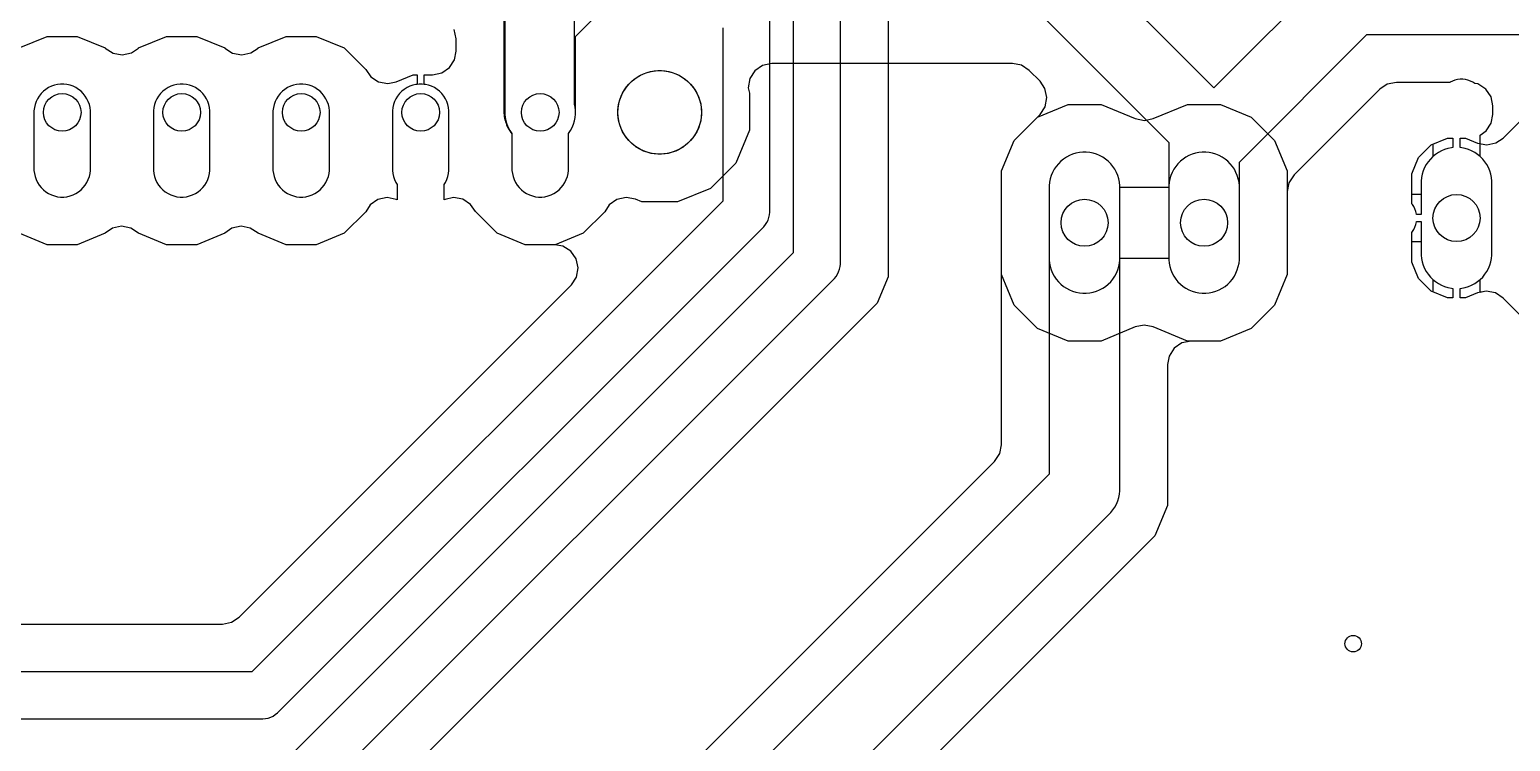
# Model space of a CAD drawing. Header units: millimetres. Extents: x 0 to 94.5, y 0 to 74.5.
# Drawn here: x 30.67 to 62.14, y 35.52 to 50.66 of the extents above; entities that cross this region are included whole.
import ezdxf

# ---------------------------------------------------------------- set-up
doc = ezdxf.new("R2010")
doc.units = ezdxf.units.MM

msp = doc.modelspace()

# ---------------------------------------------------------------- linework, layer by layer
at = {"layer": '16_copper'}
for points in [[(31.461, 47.104), (31.526, 47.119), (31.59, 47.141), (31.651, 47.17), (31.708, 47.206), (31.76, 47.248), (31.808, 47.296), (31.85, 47.349), (31.886, 47.406), (31.915, 47.466), (31.937, 47.53), (31.952, 47.596), (31.96, 47.663), (31.96, 48.93), (31.952, 48.997), (31.937, 49.063), (31.915, 49.126), (31.886, 49.187), (31.85, 49.244), (31.808, 49.297), (31.76, 49.344), (31.708, 49.386), (31.651, 49.422), (31.59, 49.452), (31.526, 49.474), (31.461, 49.489), (31.394, 49.496), (31.326, 49.496), (31.259, 49.489), (31.194, 49.474), (31.13, 49.452), (31.069, 49.422), (31.012, 49.386), (30.96, 49.344), (30.912, 49.297), (30.87, 49.244), (30.834, 49.187), (30.805, 49.126), (30.783, 49.063), (30.768, 48.997), (30.76, 48.93), (30.76, 47.663), (30.768, 47.596), (30.783, 47.53), (30.805, 47.466), (30.834, 47.406), (30.87, 47.349), (30.912, 47.296), (30.96, 47.248), (31.012, 47.206), (31.069, 47.17), (31.13, 47.141), (31.194, 47.119), (31.259, 47.104), (31.326, 47.096), (31.394, 47.096)], [(34.001, 47.104), (34.066, 47.119), (34.13, 47.141), (34.191, 47.17), (34.248, 47.206), (34.3, 47.248), (34.348, 47.296), (34.39, 47.349), (34.426, 47.406), (34.455, 47.466), (34.477, 47.53), (34.492, 47.596), (34.5, 47.663), (34.5, 48.93), (34.492, 48.997), (34.477, 49.063), (34.455, 49.126), (34.426, 49.187), (34.39, 49.244), (34.348, 49.297), (34.3, 49.344), (34.248, 49.386), (34.191, 49.422), (34.13, 49.452), (34.066, 49.474), (34.001, 49.489), (33.934, 49.496), (33.866, 49.496), (33.799, 49.489), (33.734, 49.474), (33.67, 49.452), (33.609, 49.422), (33.552, 49.386), (33.5, 49.344), (33.452, 49.297), (33.41, 49.244), (33.374, 49.187), (33.345, 49.126), (33.323, 49.063), (33.308, 48.997), (33.3, 48.93), (33.3, 47.663), (33.308, 47.596), (33.323, 47.53), (33.345, 47.466), (33.374, 47.406), (33.41, 47.349), (33.452, 47.296), (33.5, 47.248), (33.552, 47.206), (33.609, 47.17), (33.67, 47.141), (33.734, 47.119), (33.799, 47.104), (33.866, 47.096), (33.934, 47.096)], [(36.541, 47.104), (36.606, 47.119), (36.67, 47.141), (36.731, 47.17), (36.788, 47.206), (36.84, 47.248), (36.888, 47.296), (36.93, 47.349), (36.966, 47.406), (36.995, 47.466), (37.017, 47.53), (37.032, 47.596), (37.04, 47.663), (37.04, 48.93), (37.032, 48.997), (37.017, 49.063), (36.995, 49.126), (36.966, 49.187), (36.93, 49.244), (36.888, 49.297), (36.84, 49.344), (36.788, 49.386), (36.731, 49.422), (36.67, 49.452), (36.606, 49.474), (36.541, 49.489), (36.474, 49.496), (36.406, 49.496), (36.339, 49.489), (36.274, 49.474), (36.21, 49.452), (36.149, 49.422), (36.092, 49.386), (36.04, 49.344), (35.992, 49.297), (35.95, 49.244), (35.914, 49.187), (35.885, 49.126), (35.863, 49.063), (35.848, 48.997), (35.84, 48.93), (35.84, 47.663), (35.848, 47.596), (35.863, 47.53), (35.885, 47.466), (35.914, 47.406), (35.95, 47.349), (35.992, 47.296), (36.04, 47.248), (36.092, 47.206), (36.149, 47.17), (36.21, 47.141), (36.274, 47.119), (36.339, 47.104), (36.406, 47.096), (36.474, 47.096)]]:
    msp.add_lwpolyline(points, close=True, dxfattribs=at)
at = {"layer": '16_copper_5V'}
for points in [[(58.276, 51.856), (55.84, 49.421), (53.004, 52.256)], [(40.77, 50.857), (40.77, 48.859), (40.777, 48.786), (40.792, 48.714), (40.813, 48.643), (40.841, 48.575), (40.876, 48.51), (40.917, 48.449), (40.92, 48.445), (40.92, 47.663), (40.928, 47.596), (40.943, 47.53), (40.965, 47.466), (40.994, 47.406), (41.03, 47.349), (41.072, 47.296), (41.12, 47.248), (41.172, 47.206), (41.229, 47.17), (41.29, 47.141), (41.354, 47.119), (41.419, 47.104), (41.486, 47.096), (41.554, 47.096), (41.621, 47.104), (41.686, 47.119), (41.75, 47.141), (41.811, 47.17), (41.868, 47.206), (41.92, 47.248), (41.968, 47.296), (42.01, 47.349), (42.046, 47.406), (42.075, 47.466), (42.097, 47.53), (42.112, 47.596), (42.12, 47.663), (42.12, 48.445), (42.123, 48.449), (42.164, 48.51), (42.199, 48.575), (42.227, 48.643), (42.248, 48.714), (42.263, 48.786), (42.27, 48.859), (42.27, 50.509), (42.711, 50.95)], [(52.189, 50.95), (54.88, 48.259), (54.88, 45.763), (54.887, 45.69), (54.902, 45.618), (54.923, 45.547), (54.951, 45.479), (54.986, 45.414), (55.027, 45.353), (55.074, 45.296), (55.126, 45.244), (55.183, 45.197), (55.244, 45.156), (55.309, 45.121), (55.377, 45.093), (55.448, 45.072), (55.52, 45.057), (55.593, 45.05), (55.667, 45.05), (55.74, 45.057), (55.812, 45.072), (55.883, 45.093), (55.951, 45.121), (56.016, 45.156), (56.077, 45.197), (56.134, 45.244), (56.186, 45.296), (56.233, 45.353), (56.274, 45.414), (56.309, 45.479), (56.337, 45.547), (56.358, 45.618), (56.373, 45.69), (56.38, 45.763), (56.38, 47.839), (59.091, 50.55), (62.786, 50.55)], [(31.753, 18.492), (53.646, 40.386), (53.693, 40.443), (53.734, 40.504), (53.769, 40.569), (53.797, 40.637), (53.818, 40.708), (53.833, 40.78), (53.84, 40.853), (53.84, 47.337), (53.833, 47.41), (53.818, 47.482), (53.797, 47.553), (53.769, 47.621), (53.734, 47.686), (53.693, 47.747), (53.646, 47.804), (53.594, 47.856), (53.537, 47.903), (53.476, 47.944), (53.411, 47.979), (53.343, 48.007), (53.272, 48.028), (53.2, 48.043), (53.127, 48.05), (53.053, 48.05), (52.98, 48.043), (52.908, 48.028), (52.837, 48.007), (52.769, 47.979), (52.704, 47.944), (52.643, 47.903), (52.586, 47.856), (52.534, 47.804), (52.487, 47.747), (52.446, 47.686), (52.411, 47.621), (52.383, 47.553), (52.362, 47.482), (52.347, 47.41), (52.34, 47.337), (52.34, 41.201), (30.938, 19.799)]]:
    msp.add_lwpolyline(points, dxfattribs=at)
at = {"layer": '16_copper_GND'}
for points in [[(30.664, 20.961), (51.178, 41.475), (51.287, 41.641), (51.324, 41.829), (51.324, 47.651), (51.593, 48.3), (52.144, 48.851), (52.254, 49.017), (52.29, 49.213), (52.248, 49.407), (52.144, 49.559), (51.915, 49.788), (51.749, 49.897), (51.561, 49.934), (46.44, 49.934), (46.245, 49.894), (46.081, 49.782), (45.974, 49.614), (45.941, 49.418), (45.965, 49.305), (45.965, 48.517), (45.675, 47.817), (45.139, 47.281), (44.439, 46.991), (43.681, 46.991), (43.542, 47.049), (43.347, 47.087), (43.152, 47.046), (42.989, 46.932), (42.892, 46.783), (42.435, 46.326), (41.841, 46.08), (41.199, 46.08), (40.605, 46.326), (40.145, 46.786), (40.041, 46.94), (39.875, 47.048), (39.679, 47.083), (39.499, 47.045), (39.48, 47.037), (39.48, 47.364), (39.506, 47.406), (39.535, 47.466), (39.557, 47.53), (39.572, 47.596), (39.58, 47.663), (39.58, 48.93), (39.572, 48.997), (39.557, 49.063), (39.535, 49.126), (39.506, 49.187), (39.47, 49.244), (39.428, 49.297), (39.38, 49.344), (39.328, 49.386), (39.271, 49.422), (39.21, 49.452), (39.146, 49.474), (39.081, 49.489), (39.014, 49.496), (38.946, 49.496), (38.879, 49.489), (38.814, 49.474), (38.75, 49.452), (38.689, 49.422), (38.632, 49.386), (38.58, 49.344), (38.532, 49.297), (38.49, 49.244), (38.454, 49.187), (38.425, 49.126), (38.403, 49.063), (38.388, 48.997), (38.38, 48.93), (38.38, 47.663), (38.388, 47.596), (38.403, 47.53), (38.425, 47.466), (38.454, 47.406), (38.48, 47.364), (38.48, 47.037), (38.461, 47.045), (38.265, 47.084), (38.071, 47.042), (37.908, 46.929), (37.814, 46.785), (37.355, 46.326), (36.761, 46.08), (36.119, 46.08), (35.525, 46.326), (35.524, 46.327), (35.358, 46.437), (35.162, 46.474), (34.968, 46.431), (34.816, 46.327), (34.815, 46.326), (34.221, 46.08), (33.579, 46.08), (32.985, 46.326), (32.984, 46.327), (32.818, 46.437), (32.622, 46.474), (32.428, 46.431), (32.276, 46.327), (32.275, 46.326), (31.681, 46.08), (31.039, 46.08), (30.445, 46.326)], [(62.536, 44.403), (61.989, 44.949), (61.823, 45.059), (61.628, 45.095), (61.496, 45.068), (61.496, 45.34), (61.5, 45.344), (61.552, 45.396), (61.599, 45.453), (61.64, 45.514), (61.675, 45.579), (61.703, 45.647), (61.724, 45.718), (61.739, 45.79), (61.746, 45.863), (61.746, 47.437), (61.739, 47.51), (61.724, 47.582), (61.703, 47.653), (61.675, 47.721), (61.64, 47.786), (61.599, 47.847), (61.552, 47.904), (61.5, 47.956), (61.496, 47.96), (61.496, 48.411), (61.629, 48.502), (61.736, 48.67), (61.77, 48.85), (61.77, 49.034), (61.73, 49.229), (61.618, 49.393), (61.45, 49.5), (61.382, 49.513), (61.342, 49.538), (61.292, 49.563), (61.239, 49.581), (61.184, 49.594), (61.128, 49.6), (61.072, 49.6), (61.016, 49.594), (60.961, 49.581), (60.908, 49.563), (60.858, 49.538), (60.851, 49.534), (59.719, 49.534), (59.524, 49.494), (59.365, 49.388), (57.542, 47.565), (57.433, 47.399), (57.396, 47.211), (57.396, 45.449), (57.127, 44.8), (56.63, 44.303), (55.981, 44.034), (55.356, 44.034), (55.161, 43.994), (54.997, 43.882), (54.89, 43.714), (54.856, 43.534), (54.856, 40.539), (54.587, 39.89), (32.249, 17.552)]]:
    msp.add_lwpolyline(points, dxfattribs=at)
for points in [[(60.145, 46.726), (60.144, 46.734), (60.131, 46.789), (60.113, 46.842), (60.088, 46.892), (60.058, 46.94), (60.046, 46.955), (60.046, 47.589), (60.191, 47.938), (60.458, 48.205), (60.496, 48.221), (60.496, 47.96), (60.492, 47.956), (60.44, 47.904), (60.393, 47.847), (60.352, 47.786), (60.317, 47.721), (60.289, 47.653), (60.268, 47.582), (60.253, 47.51), (60.246, 47.437), (60.246, 46.726)], [(60.458, 45.095), (60.191, 45.362), (60.046, 45.711), (60.046, 46.345), (60.058, 46.36), (60.088, 46.408), (60.113, 46.458), (60.131, 46.511), (60.144, 46.566), (60.145, 46.574), (60.246, 46.574), (60.246, 45.863), (60.253, 45.79), (60.268, 45.718), (60.289, 45.647), (60.317, 45.579), (60.352, 45.514), (60.393, 45.453), (60.44, 45.396), (60.492, 45.344), (60.496, 45.34), (60.496, 45.079)]]:
    msp.add_lwpolyline(points, close=True, dxfattribs=at)
at = {"layer": '1_copper'}
for points in [[(31.461, 47.104), (31.526, 47.119), (31.59, 47.141), (31.651, 47.17), (31.708, 47.206), (31.76, 47.248), (31.808, 47.296), (31.85, 47.349), (31.886, 47.406), (31.915, 47.466), (31.937, 47.53), (31.952, 47.596), (31.96, 47.663), (31.96, 48.93), (31.952, 48.997), (31.937, 49.063), (31.915, 49.126), (31.886, 49.187), (31.85, 49.244), (31.808, 49.297), (31.76, 49.344), (31.708, 49.386), (31.651, 49.422), (31.59, 49.452), (31.526, 49.474), (31.461, 49.489), (31.394, 49.496), (31.326, 49.496), (31.259, 49.489), (31.194, 49.474), (31.13, 49.452), (31.069, 49.422), (31.012, 49.386), (30.96, 49.344), (30.912, 49.297), (30.87, 49.244), (30.834, 49.187), (30.805, 49.126), (30.783, 49.063), (30.768, 48.997), (30.76, 48.93), (30.76, 47.663), (30.768, 47.596), (30.783, 47.53), (30.805, 47.466), (30.834, 47.406), (30.87, 47.349), (30.912, 47.296), (30.96, 47.248), (31.012, 47.206), (31.069, 47.17), (31.13, 47.141), (31.194, 47.119), (31.259, 47.104), (31.326, 47.096), (31.394, 47.096)], [(34.001, 47.104), (34.066, 47.119), (34.13, 47.141), (34.191, 47.17), (34.248, 47.206), (34.3, 47.248), (34.348, 47.296), (34.39, 47.349), (34.426, 47.406), (34.455, 47.466), (34.477, 47.53), (34.492, 47.596), (34.5, 47.663), (34.5, 48.93), (34.492, 48.997), (34.477, 49.063), (34.455, 49.126), (34.426, 49.187), (34.39, 49.244), (34.348, 49.297), (34.3, 49.344), (34.248, 49.386), (34.191, 49.422), (34.13, 49.452), (34.066, 49.474), (34.001, 49.489), (33.934, 49.496), (33.866, 49.496), (33.799, 49.489), (33.734, 49.474), (33.67, 49.452), (33.609, 49.422), (33.552, 49.386), (33.5, 49.344), (33.452, 49.297), (33.41, 49.244), (33.374, 49.187), (33.345, 49.126), (33.323, 49.063), (33.308, 48.997), (33.3, 48.93), (33.3, 47.663), (33.308, 47.596), (33.323, 47.53), (33.345, 47.466), (33.374, 47.406), (33.41, 47.349), (33.452, 47.296), (33.5, 47.248), (33.552, 47.206), (33.609, 47.17), (33.67, 47.141), (33.734, 47.119), (33.799, 47.104), (33.866, 47.096), (33.934, 47.096)], [(36.541, 47.104), (36.606, 47.119), (36.67, 47.141), (36.731, 47.17), (36.788, 47.206), (36.84, 47.248), (36.888, 47.296), (36.93, 47.349), (36.966, 47.406), (36.995, 47.466), (37.017, 47.53), (37.032, 47.596), (37.04, 47.663), (37.04, 48.93), (37.032, 48.997), (37.017, 49.063), (36.995, 49.126), (36.966, 49.187), (36.93, 49.244), (36.888, 49.297), (36.84, 49.344), (36.788, 49.386), (36.731, 49.422), (36.67, 49.452), (36.606, 49.474), (36.541, 49.489), (36.474, 49.496), (36.406, 49.496), (36.339, 49.489), (36.274, 49.474), (36.21, 49.452), (36.149, 49.422), (36.092, 49.386), (36.04, 49.344), (35.992, 49.297), (35.95, 49.244), (35.914, 49.187), (35.885, 49.126), (35.863, 49.063), (35.848, 48.997), (35.84, 48.93), (35.84, 47.663), (35.848, 47.596), (35.863, 47.53), (35.885, 47.466), (35.914, 47.406), (35.95, 47.349), (35.992, 47.296), (36.04, 47.248), (36.092, 47.206), (36.149, 47.17), (36.21, 47.141), (36.274, 47.119), (36.339, 47.104), (36.406, 47.096), (36.474, 47.096)]]:
    msp.add_lwpolyline(points, close=True, dxfattribs=at)
at = {"layer": '1_copper_5V'}
msp.add_lwpolyline([(40.75, 51.089), (40.75, 48.917), (40.75, 48.88), (40.75, 48.88), (40.75, 48.879), (40.754, 48.842), (40.757, 48.807), (40.757, 48.806), (40.757, 48.806), (40.764, 48.771), (40.771, 48.734), (40.772, 48.734), (40.772, 48.734), (40.782, 48.701), (40.793, 48.664), (40.793, 48.664), (40.793, 48.663), (40.807, 48.63), (40.821, 48.596), (40.821, 48.595), (40.821, 48.595), (40.838, 48.563), (40.856, 48.531), (40.856, 48.53), (40.856, 48.53), (40.875, 48.502), (40.897, 48.469), (40.897, 48.469), (40.897, 48.469), (40.92, 48.441), (40.92, 47.663), (40.928, 47.596), (40.943, 47.53), (40.965, 47.466), (40.994, 47.406), (41.03, 47.349), (41.072, 47.296), (41.12, 47.248), (41.172, 47.206), (41.229, 47.17), (41.29, 47.141), (41.354, 47.119), (41.419, 47.104), (41.486, 47.096), (41.554, 47.096), (41.621, 47.104), (41.686, 47.119), (41.75, 47.141), (41.811, 47.17), (41.868, 47.206), (41.92, 47.248), (41.968, 47.296), (42.01, 47.349), (42.046, 47.406), (42.075, 47.466), (42.097, 47.53), (42.112, 47.596), (42.12, 47.663), (42.12, 48.445), (42.123, 48.449), (42.164, 48.51), (42.199, 48.575), (42.227, 48.643), (42.248, 48.713), (42.263, 48.786), (42.27, 48.859), (42.27, 48.933), (42.263, 49.006), (42.25, 49.071), (42.25, 51.437)], dxfattribs=at)
msp.add_lwpolyline([(53.2, 45.057), (53.272, 45.072), (53.343, 45.093), (53.411, 45.121), (53.476, 45.156), (53.537, 45.197), (53.594, 45.244), (53.646, 45.296), (53.693, 45.353), (53.734, 45.414), (53.769, 45.479), (53.797, 45.547), (53.818, 45.618), (53.833, 45.69), (53.84, 45.763), (53.84, 45.8), (54.88, 45.8), (54.88, 45.763), (54.887, 45.69), (54.902, 45.618), (54.923, 45.547), (54.951, 45.479), (54.986, 45.414), (55.027, 45.353), (55.074, 45.296), (55.126, 45.244), (55.183, 45.197), (55.244, 45.156), (55.309, 45.121), (55.377, 45.093), (55.448, 45.072), (55.52, 45.057), (55.593, 45.05), (55.667, 45.05), (55.74, 45.057), (55.812, 45.072), (55.883, 45.093), (55.951, 45.121), (56.016, 45.156), (56.077, 45.197), (56.134, 45.244), (56.186, 45.296), (56.233, 45.353), (56.274, 45.414), (56.309, 45.479), (56.337, 45.547), (56.358, 45.618), (56.373, 45.69), (56.38, 45.763), (56.38, 47.337), (56.373, 47.41), (56.358, 47.482), (56.337, 47.553), (56.309, 47.621), (56.274, 47.686), (56.233, 47.747), (56.186, 47.804), (56.134, 47.856), (56.077, 47.903), (56.016, 47.944), (55.951, 47.979), (55.883, 48.007), (55.812, 48.028), (55.74, 48.043), (55.667, 48.05), (55.593, 48.05), (55.52, 48.043), (55.448, 48.028), (55.377, 48.007), (55.309, 47.979), (55.244, 47.944), (55.183, 47.903), (55.126, 47.856), (55.074, 47.804), (55.027, 47.747), (54.986, 47.686), (54.951, 47.621), (54.923, 47.553), (54.902, 47.482), (54.887, 47.41), (54.88, 47.337), (54.88, 47.3), (53.84, 47.3), (53.84, 47.337), (53.833, 47.41), (53.818, 47.482), (53.797, 47.553), (53.769, 47.621), (53.734, 47.686), (53.693, 47.747), (53.646, 47.804), (53.594, 47.856), (53.537, 47.903), (53.476, 47.944), (53.411, 47.979), (53.343, 48.007), (53.272, 48.028), (53.2, 48.043), (53.127, 48.05), (53.053, 48.05), (52.98, 48.043), (52.908, 48.028), (52.837, 48.007), (52.769, 47.979), (52.704, 47.944), (52.643, 47.903), (52.586, 47.856), (52.534, 47.804), (52.487, 47.747), (52.446, 47.686), (52.411, 47.621), (52.383, 47.553), (52.362, 47.482), (52.347, 47.41), (52.34, 47.337), (52.34, 45.763), (52.347, 45.69), (52.362, 45.618), (52.383, 45.547), (52.411, 45.479), (52.446, 45.414), (52.487, 45.353), (52.534, 45.296), (52.586, 45.244), (52.643, 45.197), (52.704, 45.156), (52.769, 45.121), (52.837, 45.093), (52.908, 45.072), (52.98, 45.057), (53.053, 45.05), (53.127, 45.05)], close=True, dxfattribs=at)
at = {"layer": '1_copper_GND'}
for points in [[(48.916, 52.402), (48.916, 45.398), (48.685, 44.841), (37.259, 33.415)], [(21.967, 38.016), (34.765, 38.016), (34.96, 38.056), (35.119, 38.162), (42.183, 45.227), (42.293, 45.393), (42.329, 45.588), (42.286, 45.783), (42.171, 45.945), (42.002, 46.049), (41.829, 46.08), (41.199, 46.08), (40.605, 46.326), (40.145, 46.786), (40.041, 46.94), (39.875, 47.048), (39.679, 47.083), (39.499, 47.045), (39.48, 47.037), (39.48, 47.364), (39.506, 47.406), (39.535, 47.466), (39.557, 47.53), (39.572, 47.596), (39.58, 47.663), (39.58, 48.93), (39.572, 48.997), (39.557, 49.063), (39.535, 49.126), (39.506, 49.187), (39.47, 49.244), (39.428, 49.297), (39.38, 49.344), (39.328, 49.386), (39.271, 49.422), (39.21, 49.452), (39.146, 49.474), (39.081, 49.489), (39.056, 49.492), (39.056, 49.696), (39.234, 49.696), (39.429, 49.736), (39.593, 49.848), (39.7, 50.016), (39.734, 50.196), (39.734, 50.461), (39.694, 50.656)], [(30.445, 50.266), (31.039, 50.512), (31.681, 50.512), (32.275, 50.266), (32.276, 50.265), (32.442, 50.155), (32.638, 50.119), (32.832, 50.162), (32.984, 50.265), (32.985, 50.266), (33.579, 50.512), (34.221, 50.512), (34.815, 50.266), (34.816, 50.265), (34.982, 50.155), (35.178, 50.119), (35.372, 50.162), (35.524, 50.265), (35.525, 50.266), (36.119, 50.512), (36.761, 50.512), (37.355, 50.266), (37.815, 49.807), (37.919, 49.653), (38.085, 49.544), (38.281, 49.509), (38.461, 49.547), (38.821, 49.696), (38.904, 49.696), (38.904, 49.492), (38.879, 49.489), (38.814, 49.474), (38.75, 49.452), (38.689, 49.422), (38.632, 49.386), (38.58, 49.344), (38.532, 49.297), (38.49, 49.244), (38.454, 49.187), (38.425, 49.126), (38.403, 49.063), (38.388, 48.997), (38.38, 48.93), (38.38, 47.663), (38.388, 47.596), (38.403, 47.53), (38.425, 47.466), (38.454, 47.406), (38.48, 47.364), (38.48, 47.037), (38.461, 47.045), (38.265, 47.084), (38.071, 47.042), (37.908, 46.929), (37.814, 46.785), (37.355, 46.326), (36.761, 46.08), (36.119, 46.08), (35.525, 46.326), (35.524, 46.327), (35.358, 46.437), (35.162, 46.474), (34.968, 46.431), (34.816, 46.327), (34.815, 46.326), (34.221, 46.08), (33.579, 46.08), (32.985, 46.326), (32.984, 46.327), (32.818, 46.437), (32.622, 46.474), (32.428, 46.431), (32.276, 46.327), (32.275, 46.326), (31.681, 46.08), (31.039, 46.08), (30.445, 46.326)], [(62.536, 44.403), (61.989, 44.949), (61.823, 45.059), (61.628, 45.095), (61.444, 45.058), (61.185, 44.95), (61.072, 44.95), (61.072, 45.154), (61.106, 45.157), (61.178, 45.172), (61.249, 45.193), (61.317, 45.221), (61.382, 45.256), (61.443, 45.297), (61.5, 45.344), (61.552, 45.396), (61.599, 45.453), (61.64, 45.514), (61.675, 45.579), (61.703, 45.647), (61.724, 45.718), (61.739, 45.79), (61.746, 45.863), (61.746, 47.437), (61.739, 47.51), (61.724, 47.582), (61.703, 47.653), (61.675, 47.721), (61.64, 47.786), (61.599, 47.847), (61.552, 47.904), (61.5, 47.956), (61.443, 48.003), (61.382, 48.044), (61.317, 48.079), (61.249, 48.107), (61.178, 48.128), (61.106, 48.143), (61.072, 48.146), (61.072, 48.35), (61.185, 48.35), (61.444, 48.242), (61.64, 48.204), (61.835, 48.246), (61.989, 48.351), (62.536, 48.897)]]:
    msp.add_lwpolyline(points, dxfattribs=at)
for points in [[(52.739, 44.034), (52.09, 44.303), (51.593, 44.8), (51.324, 45.449), (51.324, 47.651), (51.593, 48.3), (52.09, 48.797), (52.739, 49.066), (53.441, 49.066), (54.169, 48.765), (54.364, 48.727), (54.551, 48.765), (55.279, 49.066), (55.981, 49.066), (56.63, 48.797), (57.127, 48.3), (57.396, 47.651), (57.396, 45.449), (57.127, 44.8), (56.63, 44.303), (55.981, 44.034), (55.279, 44.034), (54.551, 44.335), (54.356, 44.373), (54.169, 44.335), (53.441, 44.034)], [(60.046, 47.15), (60.046, 47.589), (60.191, 47.938), (60.458, 48.205), (60.807, 48.35), (60.92, 48.35), (60.92, 48.146), (60.886, 48.143), (60.814, 48.128), (60.743, 48.107), (60.675, 48.079), (60.61, 48.044), (60.549, 48.003), (60.492, 47.956), (60.44, 47.904), (60.393, 47.847), (60.352, 47.786), (60.317, 47.721), (60.289, 47.653), (60.268, 47.582), (60.253, 47.51), (60.246, 47.437), (60.246, 47.15)], [(60.807, 44.95), (60.458, 45.095), (60.191, 45.362), (60.046, 45.711), (60.046, 46.15), (60.246, 46.15), (60.246, 45.863), (60.253, 45.79), (60.268, 45.718), (60.289, 45.647), (60.317, 45.579), (60.352, 45.514), (60.393, 45.453), (60.44, 45.396), (60.492, 45.344), (60.549, 45.297), (60.61, 45.256), (60.675, 45.221), (60.743, 45.193), (60.814, 45.172), (60.886, 45.157), (60.92, 45.154), (60.92, 44.95)]]:
    msp.add_lwpolyline(points, close=True, dxfattribs=at)
at = {"layer": '1_copper_RX_ARDU'}
for points in [[(45.4, 50.693), (45.4, 47.007), (35.393, 37), (19.872, 37)], [(20.107, 36), (35.628, 36), (35.684, 36.006), (35.739, 36.019), (35.792, 36.037), (35.842, 36.062), (35.89, 36.092), (35.934, 36.127), (46.273, 46.466), (46.308, 46.51), (46.338, 46.558), (46.363, 46.608), (46.381, 46.661), (46.394, 46.716), (46.4, 46.772), (46.4, 50.928)]]:
    msp.add_lwpolyline(points, dxfattribs=at)
at = {"layer": '1_copper_TX_ARDU'}
for points in [[(36.734, 34.327), (47.773, 45.366), (47.808, 45.41), (47.838, 45.458), (47.863, 45.508), (47.881, 45.561), (47.894, 45.616), (47.9, 45.672), (47.9, 52.128)], [(46.9, 51.893), (46.9, 45.907), (36.193, 35.2)]]:
    msp.add_lwpolyline(points, dxfattribs=at)
at = {"layer": 'drills_NPTH'}
msp.add_circle((44.06, 48.896), 0.889, dxfattribs=at)
at = {"layer": 'drills_PTH'}
for centre, radius in [((31.36, 48.896), 0.4), ((33.9, 48.896), 0.4), ((36.44, 48.896), 0.4), ((38.98, 48.896), 0.4), ((41.52, 48.896), 0.4), ((53.09, 46.55), 0.5), ((55.63, 46.55), 0.5), ((60.996, 46.65), 0.5)]:
    msp.add_circle(centre, radius, dxfattribs=at)
at = {"layer": 'drills_via_1_16'}
msp.add_circle((58.8, 37.6), 0.175, dxfattribs=at)
at = {"layer": 'holes'}
msp.add_lwpolyline([(44.949, 48.857), (44.942, 48.78), (44.929, 48.704), (44.909, 48.629), (44.882, 48.556), (44.849, 48.485), (44.81, 48.418), (44.766, 48.355), (44.716, 48.295), (44.661, 48.24), (44.602, 48.19), (44.538, 48.146), (44.471, 48.107), (44.401, 48.074), (44.328, 48.048), (44.253, 48.028), (44.176, 48.014), (44.099, 48.007), (44.021, 48.007), (43.944, 48.014), (43.867, 48.028), (43.792, 48.048), (43.719, 48.074), (43.649, 48.107), (43.582, 48.146), (43.518, 48.19), (43.459, 48.24), (43.404, 48.295), (43.354, 48.355), (43.31, 48.418), (43.271, 48.485), (43.238, 48.556), (43.211, 48.629), (43.191, 48.704), (43.178, 48.78), (43.171, 48.857), (43.171, 48.935), (43.178, 49.012), (43.191, 49.089), (43.211, 49.164), (43.238, 49.237), (43.271, 49.307), (43.31, 49.374), (43.354, 49.438), (43.404, 49.497), (43.459, 49.552), (43.518, 49.602), (43.582, 49.647), (43.649, 49.686), (43.719, 49.718), (43.792, 49.745), (43.867, 49.765), (43.944, 49.779), (44.021, 49.785), (44.099, 49.785), (44.176, 49.779), (44.253, 49.765), (44.328, 49.745), (44.401, 49.718), (44.471, 49.686), (44.538, 49.647), (44.602, 49.602), (44.661, 49.552), (44.716, 49.497), (44.766, 49.438), (44.81, 49.374), (44.849, 49.307), (44.882, 49.237), (44.909, 49.164), (44.929, 49.089), (44.942, 49.012), (44.949, 48.935), (44.949, 48.857)], close=True, dxfattribs=at)

doc.saveas('drawing.dxf')
